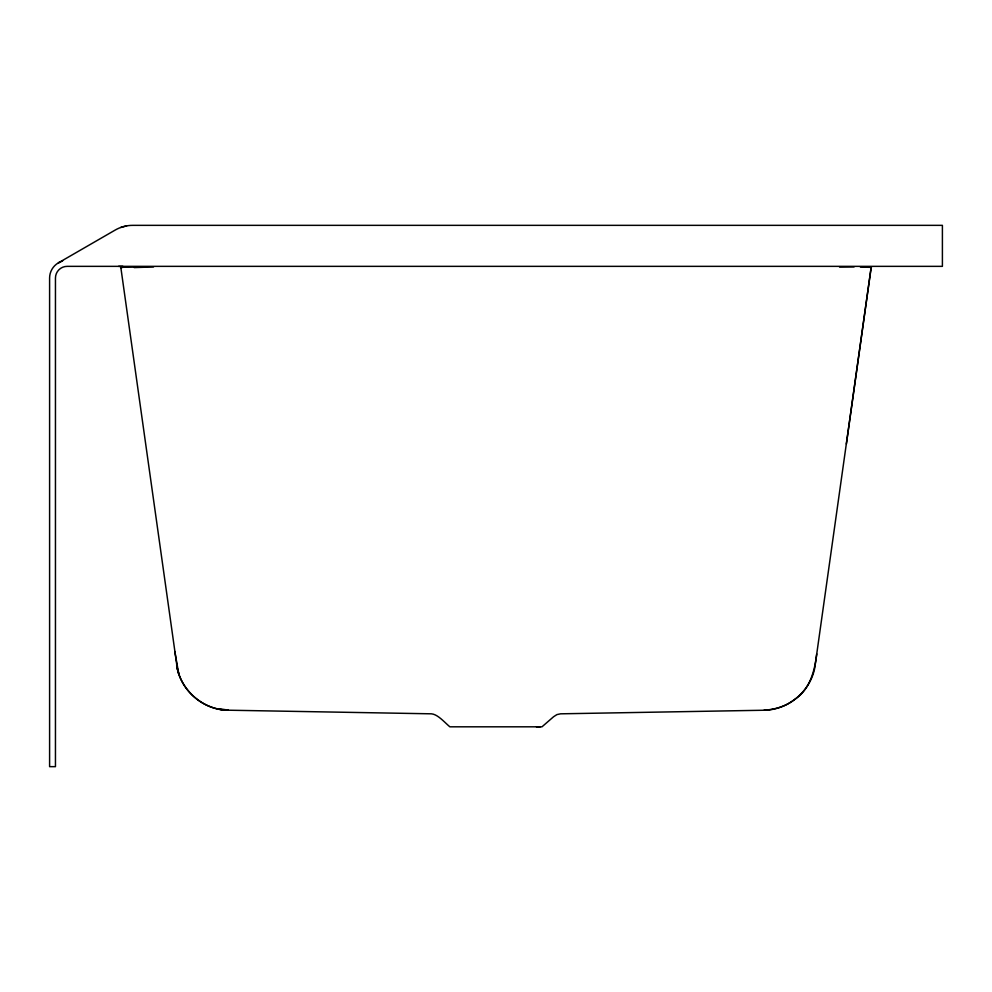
<?xml version="1.0" encoding="UTF-8"?>
<svg xmlns="http://www.w3.org/2000/svg" width="992" height="992" viewBox="0 0 992 992"><rect width="100%" height="100%" fill="white"/><g stroke="black" fill="none" stroke-linecap="round" stroke-linejoin="round"><path stroke-width="1.49" d="M846.362 444.044L871.026 268.2M871.05 268.373L814.779 667.827C810.266 691.523 788.169 709.937 764.026 710.235L560.592 713.818L556.921 714.6L553.586 716.732L541.992 726.814L449.86 726.814C444.379 722.226 437.844 714.364 431.408 713.818L227.974 710.198C202.715 710.098 179.961 689.75 176.663 664.814C179.85 689.874 202.839 709.987 227.974 710.086M816.738 653.914C814.692 671.076 809.844 689.589 794.456 699.596C785.85 706.49 774.876 709.491 764.026 710.235M60.648 261.714L58.392 262.855A17.571 17.571 0 0 0 49.6 278.07L49.6 766.655L55.453 766.655L55.453 278.07A11.718 11.718 0 0 1 67.171 266.352L942.4 266.352L942.4 225.345L132.767 225.345A35.154 35.154 0 0 0 115.196 230.057L58.392 262.855L62.657 260.871M120.739 227.466L126.666 225.878M134.156 267.58L153.524 266.96M871.46 267.344L860.411 267.108M122.884 266.352L118.606 266.352M138.248 266.922L120.54 267.344M854.1 266.898L839.554 267.059M120.689 267.58L122.115 267.567M536.474 726.814L540.218 726.814M174.803 651.508L178.771 673.89L177.233 668.075L120.95 268.311M227.614 709.875L218.711 709.218L227.614 709.875"/></g></svg>
